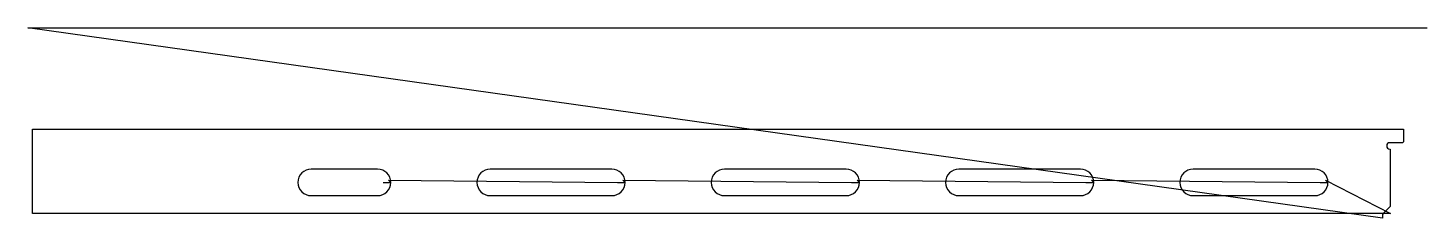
# Model space of a CAD drawing. Header units: metres. Extents: x 1670 to 8000, y 0 to 859.
import ezdxf

# ---------------------------------------------------------------- set-up
doc = ezdxf.new("R2010")
doc.units = ezdxf.units.M

msp = doc.modelspace()

# ---------------------------------------------------------------- linework, layer by layer
at = {"layer": 'TOOL_0'}
for p, q in [((7798.804, 0.006), (1670.488, 859.307)), ((1670.488, 859.307), (7999, 859.307)), ((7999, 859.307), (8000, 859.307)), ((1690.652, 20.444), (1690.652, 401.944)), ((1690.652, 401.944), (7893.152, 401.944)), ((7893.152, 401.944), (7893.152, 344.312)), ((7889.284, 340.444), (7831.902, 340.444)), ((7893.152, 344.312), (7889.284, 340.444)), ((7831.902, 311.944), (7833.152, 311.944)), ((7833.152, 311.944), (7833.152, 51.383)), ((3251.902, 221.189), (2951.902, 221.189)), ((4311.902, 221.19), (3761.902, 221.19)), ((5371.902, 221.191), (4821.902, 221.191)), ((6431.902, 221.192), (5881.902, 221.192)), ((7491.902, 221.193), (6941.902, 221.193)), ((3276.902, 161.189), (3311.902, 161.189)), ((3311.902, 161.189), (3301.295, 171.796)), ((3301.295, 171.796), (4336.902, 161.19)), ((4336.902, 161.19), (4371.902, 161.19)), ((4371.902, 161.19), (4361.295, 171.797)), ((4361.295, 171.797), (5396.902, 161.191)), ((5396.902, 161.191), (5431.902, 161.191)), ((5431.902, 161.191), (5421.295, 171.798)), ((5421.295, 171.798), (6456.902, 161.192)), ((6456.902, 161.192), (6491.902, 161.192)), ((6491.902, 161.192), (6481.295, 171.799)), ((6481.295, 171.799), (7516.902, 161.193)), ((7516.902, 161.193), (7551.902, 161.193)), ((7551.902, 161.193), (7541.295, 171.8)), ((7541.295, 171.8), (7834.08, 20.444)), ((2951.902, 101.189), (3251.902, 101.189)), ((3761.902, 101.19), (4311.902, 101.19)), ((4821.902, 101.191), (5371.902, 101.191)), ((5881.902, 101.192), (6431.902, 101.192)), ((6941.902, 101.193), (7491.902, 101.193)), ((7802.213, 20.444), (1690.652, 20.444)), ((7802.213, 20.444), (7798.804, 16.414)), ((7798.804, 16.414), (7798.804, 0.006)), ((7833.152, 51.383), (7802.213, 20.444)), ((7834.08, 20.444), (7802.213, 20.444))]:
    msp.add_line(p, q, dxfattribs=at)
for centre, radius, start, end in [((7831.902, 326.194), 14.25, 90, 270), ((2951.902, 161.189), 60, 90, 270), ((3251.902, 161.189), 60, 0, 90), ((3761.902, 161.19), 60, 90, 270), ((4311.902, 161.19), 60, 0, 90), ((4821.902, 161.191), 60, 90, 270), ((5371.902, 161.191), 60, 0, 90), ((5881.902, 161.192), 60, 90, 270), ((6431.902, 161.192), 60, 0, 90), ((6941.902, 161.193), 60, 90, 270), ((7491.902, 161.193), 60, 0, 90), ((3251.902, 161.189), 60, 270, 0), ((4311.902, 161.19), 60, 270, 0), ((5371.902, 161.191), 60, 270, 0), ((6431.902, 161.192), 60, 270, 0), ((7491.902, 161.193), 60, 270, 0)]:
    msp.add_arc(centre, radius, start, end, dxfattribs=at)

doc.saveas('drawing.dxf')
